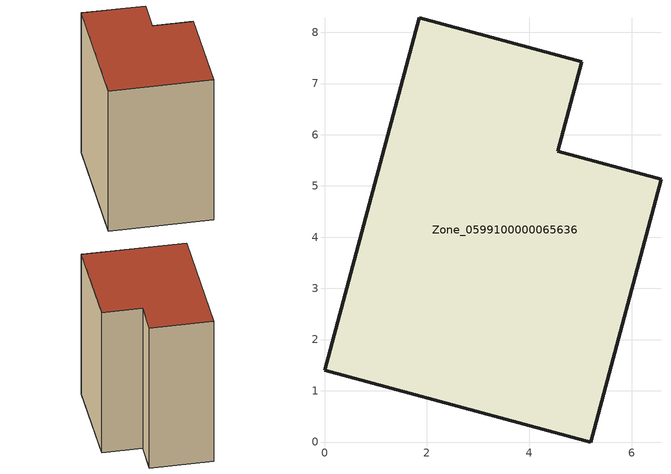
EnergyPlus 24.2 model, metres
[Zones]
Zone_0599100000065636
 floor ground (C_G): 0,1.4 1.85,8.28 5.02,7.42 4.55,5.68 6.57,5.13 5.2,0 z0
 wall outside (C_F): 1.85,8.28 0,1.4 5.2,0 6.57,5.13 4.55,5.68 5.02,7.42 1.85,8.28 z0:8.48
 roof outside (C_R): 0,1.4 5.2,0 6.57,5.13 4.55,5.68 5.02,7.42 1.85,8.28 z8.48
[BUILDING]
Pand.0599100000065636: North Axis=0; Terrain=City; Loads Convergence Tolerance Value=0.04; Temperature Convergence Tolerance Value=0.4; Solar Distribution=FullExterior; Maximum Number of Warmup Days=25; Minimum Number of Warmup Days=1
[Site:Location]
Rotterdam.The.Hague.AP_ZH_NLD Design_Conditions: Latitude=51.96; Longitude=4.45; Time Zone=1; Elevation=-4.5
[SITE:GROUNDTEMPERATURE:BUILDINGSURFACE]
18, 18, 18, 18, 18, 18, 18, 18, 18, 18, 18, 18
[MATERIAL] Thermal Absorptance=0.9; Solar Absorptance=0.7; Visible Absorptance=0.7
Name | Roughness | Thickness | Conductivity | Density | Specific Heat
G.TI.1975-1991 | MediumSmooth | 0.15 | 0.288461 | 540 | 1210
F.TI.1975-1991 | Rough | 0.3 | 0.230769 | 1920 | 840
R.TI.1975-1991 | MediumRough | 0.2 | 0.153846 | 1500 | 1000
[CONSTRUCTION]
C_G: G.TI.1975-1991
C_F: F.TI.1975-1991
C_R: R.TI.1975-1991
[ZONE]
Zone_0599100000065636: Type=1; Multiplier=1; Ceiling Height=Autocalculate; Volume=Autocalculate; Floor Area=autocalculate; Part of Total Floor Area=Yes
[ZONEINFILTRATION:DESIGNFLOWRATE]
Infil_Zone_0599100000065636: Zone or ZoneList or Space or SpaceList=Zone_0599100000065636; Schedule=AlwaysOn; Design Flow Rate Calculation Method=Flow/Area; Flow Rate per Floor Area=0.003; Constant Term Coefficient=1; Temperature Term Coefficient=0; Velocity Term Coefficient=0; Velocity Squared Term Coefficient=0
[HVACTEMPLATE:ZONE:IDEALLOADSAIRSYSTEM]
Zone_0599100000065636: Maximum Heating Supply Air Temperature=50; Minimum Cooling Supply Air Temperature=13; Maximum Heating Supply Air Humidity Ratio=0.0156; Minimum Cooling Supply Air Humidity Ratio=0.0077; Heating Limit=NoLimit; Cooling Limit=NoLimit; Dehumidification Control Type=ConstantSensibleHeatRatio; Cooling Sensible Heat Ratio=0.7; Dehumidification Setpoint=60; Humidification Control Type=None; Humidification Setpoint=30; Outdoor Air Method=None; Outdoor Air Flow Rate per Person=0.00944; Outdoor Air Flow Rate per Zone Floor Area=0; Outdoor Air Flow Rate per Zone=0; Demand Controlled Ventilation Type=None; Outdoor Air Economizer Type=NoEconomizer; Heat Recovery Type=None; Sensible Heat Recovery Effectiveness=0.7; Latent Heat Recovery Effectiveness=0.65
[ZONECONTROL:THERMOSTAT]
ThermostatControl_Zone_0599100000065636: Zone or ZoneList=Zone_0599100000065636; Control Type Schedule=DualSetpointControlType; Control 1=Thermostat_Zone_0599100000065636; Temperature Difference Between Cutout And Setpoint=0
[THERMOSTATSETPOINT:DUALSETPOINT]
Thermostat_Zone_0599100000065636: Heating Setpoint Temperature Schedule=HeatingSetpoint_Zone_0599100000065636; Cooling Setpoint Temperature Schedule=CoolingSetpoint_Zone_0599100000065636
[SCHEDULE:COMPACT]
HeatingSetpoint_Zone_0599100000065636: Through: 12/31, For: AllDays, Until: 24:00, 21
CoolingSetpoint_Zone_0599100000065636: Through: 12/31, For: AllDays, Until: 24:00, 24
DualSetpointControlType: Through: 12/31, For: AllDays, Until: 24:00, 4
AlwaysOn: Through: 12/31, For: AllDays, Until: 24:00, 1
